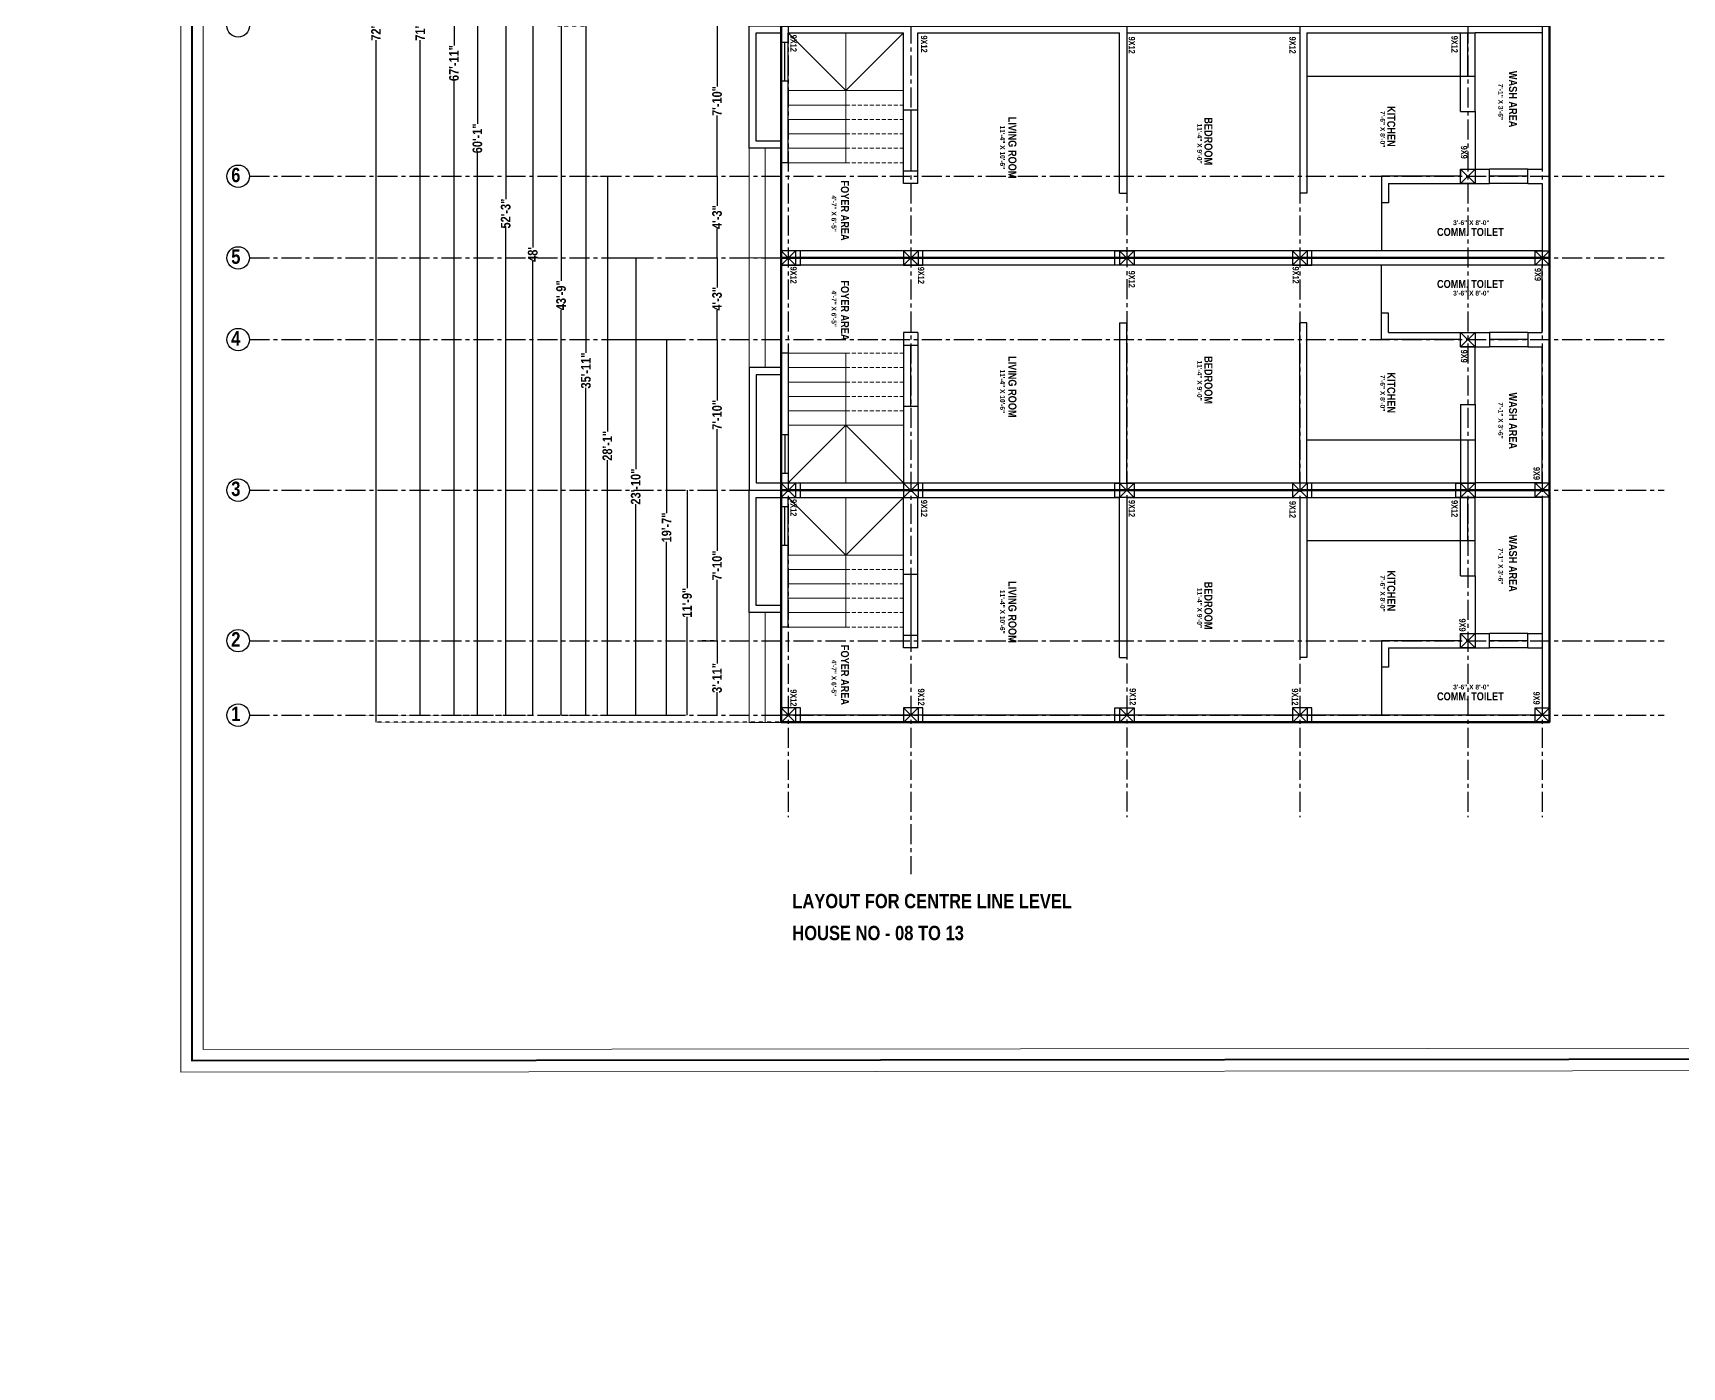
# Model space of a CAD drawing. Header units: inches. Extents: x 218041 to 238734, y -94371 to -86245.
# Drawn here: x 234453 to 235483, y -92865 to -92032 of the extents above; entities that cross this region are included whole.
import ezdxf

# ---------------------------------------------------------------- set-up
doc = ezdxf.new("R2010")
doc.units = ezdxf.units.IN
doc.header["$LTSCALE"] = 0.1
doc.header["$MEASUREMENT"] = 0
doc.header["$PDMODE"] = 35
doc.linetypes.add('CENTER', pattern=[2, 1.25, -0.25, 0.25, -0.25])
doc.linetypes.add('DASHED2', pattern=[0.375, 0.25, -0.125])
doc.layers.add('dimension', color=5, linetype='Continuous')
doc.layers.add('TEXT', color=250, linetype='Continuous')
doc.layers.add('my wall', color=7, linetype='Continuous', lineweight=20)
doc.layers.add('Wall', color=250, linetype='Continuous', lineweight=30)
doc.styles.get("Standard").update_dxf_attribs({"font": 'swisscb.ttf'})
doc.dimstyles.get("Standard").update_dxf_attribs({"dimtxt": 7, "dimasz": 7, "dimexe": 7, "dimexo": 7, "dimgap": 2, "dimtad": 0, "dimzin": 0, "dimdsep": 46, "dimlunit": 4, "dimtxsty": 'Standard', "dimblk": 'OBLIQUE', "dimcen": 0.09, "dimclrd": 256, "dimclre": 256, "dimclrt": 256, "dimadec": 1, "dimazin": 0, "dimtfac": 1, "dimtofl": 0, "dimtmove": 0, "dimatfit": 3, "dimldrblk": 'OBLIQUE', "dimfxl": 0, "dimfrac": 1, "dimtolj": 1, "dimtzin": 0, "dimlwd": 0, "dimlwe": 0, "dimarcsym": 0})

# ---------------------------------------------------------------- blocks, each defined once
blk = doc.blocks.new('SAFSF')
at = {"color": 1, "lineweight": 50}
for p, q in [((237504, -91586.5), (237024, -91586.5)), ((237504, -91737), (237024, -91737)), ((237504, -91882), (237024, -91882)), ((237504, -92027), (237024.6, -92027)), ((237504, -92172), (237024, -92172)), ((237504, -92317), (237024, -92317))]:
    blk.add_line(p, q, dxfattribs=at)
at = {"layer": 'dimension', "color": 1, "lineweight": 50}
for p, q in [((237024, -91586.5), (237024, -91922.6)), ((237504, -91742.8), (237504, -91586.5)), ((237504, -91922.6), (237504, -91742.8)), ((237504, -91742.8), (237504, -91922.6)), ((237024, -91922.6), (237024, -92102.4)), ((237504, -92102.4), (237504, -91922.6)), ((237504, -91922.6), (237504, -92102.4)), ((237024, -92102.4), (237024, -92282.2)), ((237504, -92282.2), (237504, -92102.4)), ((237504, -92102.4), (237504, -92282.2)), ((237024, -92282.2), (237024, -92462)), ((237504, -92462), (237504, -92282.2)), ((237504, -92282.2), (237504, -92462)), ((237024, -92462), (237024, -92316.1)), ((237024, -92316.1), (237024, -92462)), ((237234.1, -92462), (237024, -92462)), ((237024, -92462), (237504, -92462)), ((237475.6, -92462), (237295.8, -92462)), ((237504, -92462), (237475.6, -92462))]:
    blk.add_line(p, q, dxfattribs=at)
blk = doc.blocks.new('ET3R21E2QE')
at = {"layer": 'Wall', "color": 1}
for p, q in [((241173.5, -87732.9), (241182.5, -87723.9)), ((241182.5, -87732.9), (241173.5, -87723.9)), ((241173.5, -87723.9), (241182.5, -87723.9))]:
    blk.add_line(p, q, dxfattribs=at)
blk.add_lwpolyline([(241173.5, -87732.9), (241182.5, -87732.9), (241182.5, -87720.9), (241173.5, -87720.9), (241173.5, -87732.9)], dxfattribs=at)
blk = doc.blocks.new('9 X 9')
at = {"layer": 'Wall', "color": 1}
for p, q in [((-6805.2, -3954.5), (-6796.2, -3963.5)), ((-6796.2, -3954.5), (-6805.2, -3963.5))]:
    blk.add_line(p, q, dxfattribs=at)
blk.add_lwpolyline([(-6805.2, -3954.5), (-6796.2, -3954.5), (-6796.2, -3963.5), (-6805.2, -3963.5), (-6805.2, -3954.5)], dxfattribs=at)
blk = doc.blocks.new('_ArchTick')
at = {"color": 0, "linetype": 'ByBlock', "const_width": 0.15}
blk.add_lwpolyline([(-0.5, -0.5), (0.5, 0.5)], dxfattribs=at)
blk = doc.blocks.new('*D557')
at = {"color": 5, "linetype": 'DASHED2', "transparency": 16777216}
for p, q in [((234868.2, -92411), (234880, -92411)), ((234868.2, -92457.5), (234880, -92457.5))]:
    blk.add_line(p, q, dxfattribs=at)
at = {"color": 5, "transparency": 16777216}
for p, q in [((234880, -92411), (234880, -92425.3)), ((234880, -92457.5), (234880, -92443.2))]:
    blk.add_line(p, q, dxfattribs=at)
at = {"layer": 'Defpoints', "color": 0, "lineweight": -3, "transparency": 16777216}
for p in [(234868.1, -92411), (234880, -92411), (234868.1, -92457.5)]:
    blk.add_point(p, dxfattribs=at)
at = {"color": 5, "transparency": 16777216, "xscale": 0.125, "yscale": 0.125, "zscale": 0.125}
for p, rotation in [((234880, -92411), 90), ((234880, -92457.5), 270)]:
    blk.add_blockref('_ArchTick', p, dxfattribs=dict(at, rotation=rotation))
at = {"color": 5, "lineweight": -3, "transparency": 16777216, "insert": (234880, -92434.3), "char_height": 6, "attachment_point": 5, "rotation": 90}
blk.add_mtext('\\A1;3\'-11"', dxfattribs=at)
blk = doc.blocks.new('*D558')
at = {"color": 5, "transparency": 16777216}
for p, q in [((234880, -92317), (234880, -92355)), ((234880, -92411), (234880, -92373))]:
    blk.add_line(p, q, dxfattribs=at)
at = {"color": 5, "linetype": 'DASHED2', "transparency": 16777216}
blk.add_line((234868.2, -92411), (234880, -92411), dxfattribs=at)
at = {"layer": 'Defpoints', "color": 0, "lineweight": -3, "transparency": 16777216}
for p in [(234880, -92317), (234880, -92317), (234868.1, -92411)]:
    blk.add_point(p, dxfattribs=at)
at = {"color": 5, "transparency": 16777216, "xscale": 0.125, "yscale": 0.125, "zscale": 0.125}
for p, rotation in [((234880, -92317), 90), ((234880, -92411), 270)]:
    blk.add_blockref('_ArchTick', p, dxfattribs=dict(at, rotation=rotation))
at = {"color": 5, "lineweight": -3, "transparency": 16777216, "insert": (234880, -92364), "char_height": 6, "attachment_point": 5, "rotation": 90}
blk.add_mtext('\\A1;7\'-10"', dxfattribs=at)
blk = doc.blocks.new('*D559')
at = {"color": 5, "transparency": 16777216}
for p, q in [((234880, -92223), (234880, -92261)), ((234880, -92317), (234880, -92279))]:
    blk.add_line(p, q, dxfattribs=at)
at = {"layer": 'Defpoints', "color": 0, "lineweight": -3, "transparency": 16777216}
for p in [(234880, -92223), (234880, -92223), (234880, -92317)]:
    blk.add_point(p, dxfattribs=at)
at = {"color": 5, "transparency": 16777216, "xscale": 0.125, "yscale": 0.125, "zscale": 0.125}
for p, rotation in [((234880, -92223), 90), ((234880, -92317), 270)]:
    blk.add_blockref('_ArchTick', p, dxfattribs=dict(at, rotation=rotation))
at = {"color": 5, "lineweight": -3, "transparency": 16777216, "insert": (234880, -92270), "char_height": 6, "attachment_point": 5, "rotation": 90}
blk.add_mtext('\\A1;7\'-10"', dxfattribs=at)
blk = doc.blocks.new('*D560')
at = {"color": 5, "transparency": 16777216}
for p, q in [((234880, -92172), (234880, -92190.5)), ((234880, -92223), (234880, -92204.5))]:
    blk.add_line(p, q, dxfattribs=at)
at = {"layer": 'Defpoints', "color": 0, "lineweight": -3, "transparency": 16777216}
for p in [(234880, -92172), (234880, -92172), (234880, -92223)]:
    blk.add_point(p, dxfattribs=at)
at = {"color": 5, "transparency": 16777216, "xscale": 0.125, "yscale": 0.125, "zscale": 0.125}
for p, rotation in [((234880, -92172), 90), ((234880, -92223), 270)]:
    blk.add_blockref('_ArchTick', p, dxfattribs=dict(at, rotation=rotation))
at = {"color": 5, "lineweight": -3, "transparency": 16777216, "insert": (234880, -92197.5), "char_height": 6, "attachment_point": 5, "rotation": 90}
blk.add_mtext('\\A1;4\'-3"', dxfattribs=at)
blk = doc.blocks.new('*D561')
at = {"color": 5, "transparency": 16777216}
for p, q in [((234880, -92121), (234880, -92139.5)), ((234880, -92172), (234880, -92153.5))]:
    blk.add_line(p, q, dxfattribs=at)
at = {"layer": 'Defpoints', "color": 0, "lineweight": -3, "transparency": 16777216}
for p in [(234880, -92121), (234880, -92121), (234880, -92172)]:
    blk.add_point(p, dxfattribs=at)
at = {"color": 5, "transparency": 16777216, "xscale": 0.125, "yscale": 0.125, "zscale": 0.125}
for p, rotation in [((234880, -92121), 90), ((234880, -92172), 270)]:
    blk.add_blockref('_ArchTick', p, dxfattribs=dict(at, rotation=rotation))
at = {"color": 5, "lineweight": -3, "transparency": 16777216, "insert": (234880, -92146.5), "char_height": 6, "attachment_point": 5, "rotation": 90}
blk.add_mtext('\\A1;4\'-3"', dxfattribs=at)
blk = doc.blocks.new('*D562')
at = {"color": 5, "transparency": 16777216}
for p, q in [((234880, -92027), (234880, -92065)), ((234880, -92121), (234880, -92083))]:
    blk.add_line(p, q, dxfattribs=at)
at = {"layer": 'Defpoints', "color": 0, "lineweight": -3, "transparency": 16777216}
for p in [(234880, -92027), (234880, -92027), (234880, -92121)]:
    blk.add_point(p, dxfattribs=at)
at = {"color": 5, "transparency": 16777216, "xscale": 0.125, "yscale": 0.125, "zscale": 0.125}
for p, rotation in [((234880, -92027), 90), ((234880, -92121), 270)]:
    blk.add_blockref('_ArchTick', p, dxfattribs=dict(at, rotation=rotation))
at = {"color": 5, "lineweight": -3, "transparency": 16777216, "insert": (234880, -92074), "char_height": 6, "attachment_point": 5, "rotation": 90}
blk.add_mtext('\\A1;7\'-10"', dxfattribs=at)
blk = doc.blocks.new('*D569')
at = {"color": 5, "transparency": 16777216}
for p, q in [((234861.3, -92317), (234861.3, -92378.3)), ((234861.3, -92457.5), (234861.3, -92396.2))]:
    blk.add_line(p, q, dxfattribs=at)
at = {"layer": 'Defpoints', "color": 0, "lineweight": -3, "transparency": 16777216}
for p in [(234861.3, -92317), (234861.3, -92317), (234861.3, -92457.5)]:
    blk.add_point(p, dxfattribs=at)
at = {"color": 5, "transparency": 16777216, "xscale": 0.125, "yscale": 0.125, "zscale": 0.125}
for p, rotation in [((234861.3, -92317), 90), ((234861.3, -92457.5), 270)]:
    blk.add_blockref('_ArchTick', p, dxfattribs=dict(at, rotation=rotation))
at = {"color": 5, "lineweight": -3, "transparency": 16777216, "insert": (234861.3, -92387.3), "char_height": 6, "attachment_point": 5, "rotation": 90}
blk.add_mtext('\\A1;11\'-9"', dxfattribs=at)
blk = doc.blocks.new('*D570')
at = {"color": 5, "linetype": 'DASHED2', "transparency": 16777216}
for p, q in [((234813, -92223), (234848.5, -92223)), ((234813, -92457.5), (234848.5, -92457.5))]:
    blk.add_line(p, q, dxfattribs=at)
at = {"color": 5, "transparency": 16777216}
for p, q in [((234848.5, -92223), (234848.5, -92331.3)), ((234848.5, -92457.5), (234848.5, -92349.2))]:
    blk.add_line(p, q, dxfattribs=at)
at = {"layer": 'Defpoints', "color": 0, "lineweight": -3, "transparency": 16777216}
for p in [(234812.9, -92223), (234848.5, -92223), (234812.9, -92457.5)]:
    blk.add_point(p, dxfattribs=at)
at = {"color": 5, "transparency": 16777216, "xscale": 0.125, "yscale": 0.125, "zscale": 0.125}
for p, rotation in [((234848.5, -92223), 90), ((234848.5, -92457.5), 270)]:
    blk.add_blockref('_ArchTick', p, dxfattribs=dict(at, rotation=rotation))
at = {"color": 5, "lineweight": -3, "transparency": 16777216, "insert": (234848.5, -92340.3), "char_height": 6, "attachment_point": 5, "rotation": 90}
blk.add_mtext('\\A1;19\'-7"', dxfattribs=at)
blk = doc.blocks.new('*D571')
at = {"color": 5, "linetype": 'DASHED2', "transparency": 16777216}
for p, q in [((234813, -92172), (234829.2, -92172)), ((234813, -92457.5), (234829.2, -92457.5))]:
    blk.add_line(p, q, dxfattribs=at)
at = {"color": 5, "transparency": 16777216}
for p, q in [((234829.2, -92172), (234829.2, -92303.8)), ((234829.2, -92457.5), (234829.2, -92325.7))]:
    blk.add_line(p, q, dxfattribs=at)
at = {"layer": 'Defpoints', "color": 0, "lineweight": -3, "transparency": 16777216}
for p in [(234812.9, -92172), (234829.2, -92172), (234812.9, -92457.5)]:
    blk.add_point(p, dxfattribs=at)
at = {"color": 5, "transparency": 16777216, "xscale": 0.125, "yscale": 0.125, "zscale": 0.125}
for p, rotation in [((234829.2, -92172), 90), ((234829.2, -92457.5), 270)]:
    blk.add_blockref('_ArchTick', p, dxfattribs=dict(at, rotation=rotation))
at = {"color": 5, "lineweight": -3, "transparency": 16777216, "insert": (234829.2, -92314.8), "char_height": 6, "attachment_point": 5, "rotation": 90}
blk.add_mtext('\\A1;23\'-10"', dxfattribs=at)
blk = doc.blocks.new('*D572')
at = {"color": 5, "linetype": 'DASHED2', "transparency": 16777216}
for p, q in [((234797.9, -92121), (234811.6, -92121)), ((234797.9, -92457.5), (234811.6, -92457.5))]:
    blk.add_line(p, q, dxfattribs=at)
at = {"color": 5, "transparency": 16777216}
for p, q in [((234811.5, -92121), (234811.5, -92280.3)), ((234811.5, -92457.5), (234811.5, -92298.2))]:
    blk.add_line(p, q, dxfattribs=at)
at = {"layer": 'Defpoints', "color": 0, "lineweight": -3, "transparency": 16777216}
for p in [(234797.9, -92121), (234811.5, -92121), (234797.9, -92457.5)]:
    blk.add_point(p, dxfattribs=at)
at = {"color": 5, "transparency": 16777216, "xscale": 0.125, "yscale": 0.125, "zscale": 0.125}
for p, rotation in [((234811.5, -92121), 90), ((234811.5, -92457.5), 270)]:
    blk.add_blockref('_ArchTick', p, dxfattribs=dict(at, rotation=rotation))
at = {"color": 5, "lineweight": -3, "transparency": 16777216, "insert": (234811.5, -92289.3), "char_height": 6, "attachment_point": 5, "rotation": 90}
blk.add_mtext('\\A1;28\'-1"', dxfattribs=at)
blk = doc.blocks.new('*D573')
at = {"color": 5, "linetype": 'DASHED2', "transparency": 16777216}
for p, q in [((234780.6, -92027), (234798.2, -92027)), ((234780.6, -92457.5), (234798.2, -92457.5))]:
    blk.add_line(p, q, dxfattribs=at)
at = {"color": 5, "transparency": 16777216}
for p, q in [((234798.1, -92027), (234798.1, -92231.3)), ((234798.1, -92457.5), (234798.1, -92253.2))]:
    blk.add_line(p, q, dxfattribs=at)
at = {"layer": 'Defpoints', "color": 0, "lineweight": -3, "transparency": 16777216}
for p in [(234780.5, -92027), (234798.1, -92027), (234780.5, -92457.5)]:
    blk.add_point(p, dxfattribs=at)
at = {"color": 5, "transparency": 16777216, "xscale": 0.125, "yscale": 0.125, "zscale": 0.125}
for p, rotation in [((234798.1, -92027), 90), ((234798.1, -92457.5), 270)]:
    blk.add_blockref('_ArchTick', p, dxfattribs=dict(at, rotation=rotation))
at = {"color": 5, "lineweight": -3, "transparency": 16777216, "insert": (234798.1, -92242.3), "char_height": 6, "attachment_point": 5, "rotation": 90}
blk.add_mtext('\\A1;35\'-11"', dxfattribs=at)
blk = doc.blocks.new('*D574')
at = {"color": 5, "linetype": 'DASHED2', "transparency": 16777216}
for p, q in [((234770.8, -91933), (234782.7, -91933)), ((234780.6, -92457.5), (234782.7, -92457.5))]:
    blk.add_line(p, q, dxfattribs=at)
at = {"color": 5, "transparency": 16777216}
for p, q in [((234782.6, -91933), (234782.6, -92186.2)), ((234782.6, -92457.5), (234782.6, -92204.3))]:
    blk.add_line(p, q, dxfattribs=at)
at = {"layer": 'Defpoints', "color": 0, "lineweight": -3, "transparency": 16777216}
for p in [(234770.7, -91933), (234782.6, -91933), (234780.5, -92457.5)]:
    blk.add_point(p, dxfattribs=at)
at = {"color": 5, "transparency": 16777216, "xscale": 0.125, "yscale": 0.125, "zscale": 0.125}
for p, rotation in [((234782.6, -91933), 90), ((234782.6, -92457.5), 270)]:
    blk.add_blockref('_ArchTick', p, dxfattribs=dict(at, rotation=rotation))
at = {"color": 5, "lineweight": -3, "transparency": 16777216, "insert": (234782.6, -92195.3), "char_height": 6, "attachment_point": 5, "rotation": 90}
blk.add_mtext('\\A1;43\'-9"', dxfattribs=at)
blk = doc.blocks.new('*D575')
at = {"color": 5, "linetype": 'DASHED2', "transparency": 16777216}
for p, q in [((234755.9, -91882), (234764.9, -91882)), ((234755.9, -92457.5), (234764.9, -92457.5))]:
    blk.add_line(p, q, dxfattribs=at)
at = {"color": 5, "transparency": 16777216}
for p, q in [((234764.9, -91882), (234764.9, -92165.4)), ((234764.9, -92457.5), (234764.9, -92174.1))]:
    blk.add_line(p, q, dxfattribs=at)
at = {"layer": 'Defpoints', "color": 0, "lineweight": -3, "transparency": 16777216}
for p in [(234755.9, -91882), (234764.9, -91882), (234755.9, -92457.5)]:
    blk.add_point(p, dxfattribs=at)
at = {"color": 5, "transparency": 16777216, "xscale": 0.125, "yscale": 0.125, "zscale": 0.125}
for p, rotation in [((234764.9, -91882), 90), ((234764.9, -92457.5), 270)]:
    blk.add_blockref('_ArchTick', p, dxfattribs=dict(at, rotation=rotation))
at = {"color": 5, "lineweight": -3, "transparency": 16777216, "insert": (234764.9, -92169.8), "char_height": 6, "attachment_point": 5, "rotation": 90}
blk.add_mtext("\\A1;48'", dxfattribs=at)
blk = doc.blocks.new('*D576')
at = {"color": 5, "linetype": 'DASHED2', "transparency": 16777216}
for p, q in [((234741.7, -91831), (234748, -91831)), ((234741.7, -92457.5), (234748, -92457.5))]:
    blk.add_line(p, q, dxfattribs=at)
at = {"color": 5, "transparency": 16777216}
for p, q in [((234748, -91831), (234748, -92135.3)), ((234748, -92457.5), (234748, -92153.2))]:
    blk.add_line(p, q, dxfattribs=at)
at = {"layer": 'Defpoints', "color": 0, "lineweight": -3, "transparency": 16777216}
for p in [(234741.7, -91831), (234748, -91831), (234741.7, -92457.5)]:
    blk.add_point(p, dxfattribs=at)
at = {"color": 5, "transparency": 16777216, "xscale": 0.125, "yscale": 0.125, "zscale": 0.125}
for p, rotation in [((234748, -91831), 90), ((234748, -92457.5), 270)]:
    blk.add_blockref('_ArchTick', p, dxfattribs=dict(at, rotation=rotation))
at = {"color": 5, "lineweight": -3, "transparency": 16777216, "insert": (234748, -92144.3), "char_height": 6, "attachment_point": 5, "rotation": 90}
blk.add_mtext('\\A1;52\'-3"', dxfattribs=at)
blk = doc.blocks.new('*D577')
at = {"color": 5, "linetype": 'DASHED2', "transparency": 16777216}
for p, q in [((234718.7, -91737), (234730.3, -91737)), ((234718.7, -92457.5), (234730.3, -92457.5))]:
    blk.add_line(p, q, dxfattribs=at)
at = {"color": 5, "transparency": 16777216}
for p, q in [((234730.3, -91737), (234730.3, -92088.3)), ((234730.3, -92457.5), (234730.3, -92106.2))]:
    blk.add_line(p, q, dxfattribs=at)
at = {"layer": 'Defpoints', "color": 0, "lineweight": -3, "transparency": 16777216}
for p in [(234718.7, -91737), (234730.3, -91737), (234718.7, -92457.5)]:
    blk.add_point(p, dxfattribs=at)
at = {"color": 5, "transparency": 16777216, "xscale": 0.125, "yscale": 0.125, "zscale": 0.125}
for p, rotation in [((234730.3, -91737), 90), ((234730.3, -92457.5), 270)]:
    blk.add_blockref('_ArchTick', p, dxfattribs=dict(at, rotation=rotation))
at = {"color": 5, "lineweight": -3, "transparency": 16777216, "insert": (234730.3, -92097.3), "char_height": 6, "attachment_point": 5, "rotation": 90}
blk.add_mtext('\\A1;60\'-1"', dxfattribs=at)
blk = doc.blocks.new('*D578')
at = {"color": 5, "linetype": 'DASHED2', "transparency": 16777216}
for p, q in [((234681.4, -91643), (234715.8, -91643)), ((234681.4, -92457.5), (234715.8, -92457.5))]:
    blk.add_line(p, q, dxfattribs=at)
at = {"color": 5, "transparency": 16777216}
for p, q in [((234715.7, -91643), (234715.7, -92039.3)), ((234715.7, -92457.5), (234715.7, -92061.2))]:
    blk.add_line(p, q, dxfattribs=at)
at = {"layer": 'Defpoints', "color": 0, "lineweight": -3, "transparency": 16777216}
for p in [(234681.3, -91643), (234715.7, -91643), (234681.3, -92457.5)]:
    blk.add_point(p, dxfattribs=at)
at = {"color": 5, "transparency": 16777216, "xscale": 0.125, "yscale": 0.125, "zscale": 0.125}
for p, rotation in [((234715.7, -91643), 90), ((234715.7, -92457.5), 270)]:
    blk.add_blockref('_ArchTick', p, dxfattribs=dict(at, rotation=rotation))
at = {"color": 5, "lineweight": -3, "transparency": 16777216, "insert": (234715.7, -92050.3), "char_height": 6, "attachment_point": 5, "rotation": 90}
blk.add_mtext('\\A1;67\'-11"', dxfattribs=at)
blk = doc.blocks.new('*D579')
at = {"color": 5, "linetype": 'DASHED2', "transparency": 16777216}
for p, q in [((234660.2, -91596.5), (234694.6, -91596.5)), ((234660.2, -92457.5), (234694.6, -92457.5))]:
    blk.add_line(p, q, dxfattribs=at)
at = {"color": 5, "transparency": 16777216}
for p, q in [((234694.6, -91596.5), (234694.6, -92018)), ((234694.6, -92457.5), (234694.6, -92036))]:
    blk.add_line(p, q, dxfattribs=at)
at = {"layer": 'Defpoints', "color": 0, "lineweight": -3, "transparency": 16777216}
for p in [(234660.2, -91596.5), (234694.6, -91596.5), (234660.2, -92457.5)]:
    blk.add_point(p, dxfattribs=at)
at = {"color": 5, "transparency": 16777216, "xscale": 0.125, "yscale": 0.125, "zscale": 0.125}
for p, rotation in [((234694.6, -91596.5), 90), ((234694.6, -92457.5), 270)]:
    blk.add_blockref('_ArchTick', p, dxfattribs=dict(at, rotation=rotation))
at = {"color": 5, "lineweight": -3, "transparency": 16777216, "insert": (234694.6, -92027), "char_height": 6, "attachment_point": 5, "rotation": 90}
blk.add_mtext('\\A1;71\'-9"', dxfattribs=at)
blk = doc.blocks.new('*D580')
at = {"color": 5, "linetype": 'DASHED2', "transparency": 16777216}
for p, q in [((234919.9, -91592), (234667, -91592)), ((234919.9, -92462), (234667, -92462))]:
    blk.add_line(p, q, dxfattribs=at)
at = {"color": 5, "transparency": 16777216}
for p, q in [((234667, -91592), (234667, -92018)), ((234667, -92462), (234667, -92036))]:
    blk.add_line(p, q, dxfattribs=at)
at = {"layer": 'Defpoints', "color": 0, "lineweight": -3, "transparency": 16777216}
for p in [(234920, -91592), (234667, -92462), (234920, -92462)]:
    blk.add_point(p, dxfattribs=at)
at = {"color": 5, "transparency": 16777216, "xscale": 0.125, "yscale": 0.125, "zscale": 0.125}
for p, rotation in [((234667, -91592), 90), ((234667, -92462), 270)]:
    blk.add_blockref('_ArchTick', p, dxfattribs=dict(at, rotation=rotation))
at = {"color": 5, "lineweight": -3, "transparency": 16777216, "insert": (234667, -92027), "char_height": 6, "attachment_point": 5, "rotation": 90}
blk.add_mtext('\\A1;72\'-6"', dxfattribs=at)

msp = doc.modelspace()

# ---------------------------------------------------------------- linework, layer by layer
at = {"color": 9}
for p, q in [((235344.486, -92058.504), (235344.486, -92031.504)), ((235348.986, -92058.504), (235348.986, -92031.504)), ((235353.486, -92058.504), (235353.486, -92031.504)), ((234919.986, -92037.504), (234919.986, -92061.504)), ((234922.236, -92061.504), (234922.236, -92037.504)), ((234924.486, -92061.504), (234924.486, -92037.504)), ((234996.486, -92117.504), (234996.486, -92079.504)), ((235000.986, -92079.504), (235000.986, -92117.504)), ((235005.486, -92117.504), (235005.486, -92079.504)), ((235386.486, -92116.504), (235362.486, -92116.504)), ((235386.486, -92121.004), (235362.486, -92121.004)), ((235386.486, -92125.504), (235362.486, -92125.504)), ((235386.486, -92218.504), (235362.486, -92218.504)), ((234996.486, -92226.504), (234996.486, -92264.504)), ((235000.986, -92264.504), (235000.986, -92226.504)), ((235005.486, -92226.504), (235005.486, -92264.504)), ((235386.486, -92223.004), (235362.486, -92223.004)), ((235386.486, -92227.504), (235362.486, -92227.504)), ((234919.986, -92306.504), (234919.986, -92282.504)), ((234922.236, -92282.504), (234922.236, -92306.504)), ((234924.486, -92282.504), (234924.486, -92306.504)), ((235344.486, -92285.504), (235344.486, -92312.504)), ((235348.986, -92285.504), (235348.986, -92312.504)), ((235353.486, -92285.504), (235353.486, -92312.504)), ((235344.486, -92348.504), (235344.486, -92321.504)), ((235348.986, -92348.504), (235348.986, -92321.504)), ((235353.486, -92348.504), (235353.486, -92321.504)), ((234919.986, -92327.504), (234919.986, -92351.504)), ((234922.236, -92351.504), (234922.236, -92327.504)), ((234924.486, -92351.504), (234924.486, -92327.504)), ((234996.486, -92407.504), (234996.486, -92369.504)), ((235000.986, -92369.504), (235000.986, -92407.504)), ((235005.486, -92407.504), (235005.486, -92369.504)), ((235386.486, -92406.504), (235362.486, -92406.504)), ((235386.486, -92411.004), (235362.486, -92411.004)), ((235386.486, -92415.504), (235362.486, -92415.504))]:
    msp.add_line(p, q, dxfattribs=at)
at = {"color": 9, "lineweight": -3}
for p, q in [((235248.486, -92058.504), (235344.486, -92058.504)), ((235353.486, -92080.504), (235353.486, -92116.504)), ((235294.986, -92137.504), (235294.986, -92167.504)), ((235294.986, -92206.504), (235294.986, -92176.504)), ((235353.486, -92263.504), (235353.486, -92227.504)), ((235248.486, -92285.504), (235344.486, -92285.504)), ((235248.486, -92348.504), (235344.486, -92348.504)), ((235353.486, -92370.504), (235353.486, -92406.504)), ((235294.986, -92427.504), (235294.986, -92457.504))]:
    msp.add_line(p, q, dxfattribs=at)
at = {"lineweight": 15, "ltscale": 0.1}
for points in [[(235849.114, -92679.155), (234545.105, -92680.375), (234545.105, -91413.599), (235849.114, -91412.379)], [(235835.137, -92665.178), (234559.083, -92666.398), (234559.083, -91427.576), (235835.137, -91426.356)]]:
    msp.add_lwpolyline(points, close=True, dxfattribs=at)
at = {"lineweight": 40, "ltscale": 0.1}
msp.add_lwpolyline([(235842.126, -92672.166), (234552.094, -92673.386), (234552.094, -91420.587), (235842.126, -91419.367)], close=True, dxfattribs=at)
at = {"color": 9, "lineweight": -3}
for points in [[(234919.986, -92103.504), (234899.986, -92103.504), (234899.986, -92027.004), (234919.986, -92027.004)], [(234919.986, -92099.004), (234904.486, -92099.004), (234904.486, -92031.504), (234919.986, -92031.504)], [(234919.986, -92240.504), (234899.986, -92240.504), (234899.986, -92317.004), (234919.986, -92317.004)], [(234919.986, -92245.004), (234904.486, -92245.004), (234904.486, -92312.504), (234919.986, -92312.504)], [(234919.986, -92393.504), (234899.986, -92393.504), (234899.986, -92317.004), (234919.986, -92317.004)], [(234919.986, -92389.004), (234904.486, -92389.004), (234904.486, -92321.504), (234919.986, -92321.504)]]:
    msp.add_lwpolyline(points, dxfattribs=at)
at = {"color": 3, "lineweight": 60}
msp.add_circle((236072.057, -91708.624), 2661.916, dxfattribs=at)
at = {"layer": 'my wall', "color": 9}
for p, q in [((234960.486, -92067.504), (234924.486, -92031.504)), ((234960.486, -92067.504), (234960.486, -92031.504)), ((234960.486, -92067.504), (234996.486, -92031.504)), ((234924.486, -92067.504), (234996.486, -92067.504)), ((234924.486, -92076.504), (234960.486, -92076.504)), ((234960.486, -92067.504), (234960.486, -92112.504)), ((234924.486, -92085.504), (234960.486, -92085.504)), ((234924.486, -92094.504), (234960.486, -92094.504)), ((234899.986, -92103.504), (234899.986, -92172.004)), ((234919.986, -92103.504), (234899.986, -92103.504)), ((234909.986, -92103.504), (234909.986, -92172.004)), ((234919.986, -92103.504), (234919.986, -92172.004)), ((234924.486, -92103.504), (234960.486, -92103.504)), ((234924.486, -92112.504), (234960.486, -92112.504)), ((234919.986, -92172.004), (234899.986, -92172.004)), ((234899.986, -92240.504), (234899.986, -92172.004)), ((234919.986, -92172.004), (234899.986, -92172.004)), ((234909.986, -92240.504), (234909.986, -92172.004)), ((234919.986, -92240.504), (234919.986, -92172.004)), ((234924.486, -92231.504), (234960.486, -92231.504)), ((234960.486, -92276.504), (234960.486, -92231.504)), ((234919.986, -92240.504), (234899.986, -92240.504)), ((234924.486, -92240.504), (234960.486, -92240.504)), ((234924.486, -92249.504), (234960.486, -92249.504)), ((234924.486, -92258.504), (234960.486, -92258.504)), ((234924.486, -92267.504), (234960.486, -92267.504)), ((234924.486, -92276.504), (234996.486, -92276.504)), ((234960.486, -92276.504), (234924.486, -92312.504)), ((234960.486, -92276.504), (234960.486, -92312.504)), ((234960.486, -92276.504), (234996.486, -92312.504)), ((234960.486, -92357.504), (234924.486, -92321.504)), ((234960.486, -92357.504), (234960.486, -92321.504)), ((234960.486, -92357.504), (234996.486, -92321.504)), ((234924.486, -92357.504), (234996.486, -92357.504)), ((234960.486, -92357.504), (234960.486, -92402.504)), ((234924.486, -92366.504), (234960.486, -92366.504)), ((234924.486, -92375.504), (234960.486, -92375.504)), ((234924.486, -92384.504), (234960.486, -92384.504)), ((234899.986, -92393.504), (234899.986, -92462.004)), ((234919.986, -92393.504), (234899.986, -92393.504)), ((234909.986, -92393.504), (234909.986, -92462.004)), ((234919.986, -92393.504), (234919.986, -92462.004)), ((234924.486, -92393.504), (234960.486, -92393.504)), ((234924.486, -92402.504), (234960.486, -92402.504)), ((234919.986, -92462.004), (234899.986, -92462.004))]:
    msp.add_line(p, q, dxfattribs=at)
at = {"layer": 'my wall', "color": 9, "linetype": 'DASHED2', "ltscale": 100}
for p, q in [((234960.486, -92076.504), (234996.486, -92076.504)), ((234960.486, -92085.504), (234996.486, -92085.504)), ((234960.486, -92094.504), (234996.486, -92094.504)), ((234960.486, -92103.504), (234996.486, -92103.504)), ((234960.486, -92112.504), (234996.486, -92112.504)), ((234960.486, -92231.504), (234996.486, -92231.504)), ((234960.486, -92240.504), (234996.486, -92240.504)), ((234960.486, -92249.504), (234996.486, -92249.504)), ((234960.486, -92258.504), (234996.486, -92258.504)), ((234960.486, -92267.504), (234996.486, -92267.504)), ((234960.486, -92366.504), (234996.486, -92366.504)), ((234960.486, -92375.504), (234996.486, -92375.504)), ((234960.486, -92384.504), (234996.486, -92384.504)), ((234960.486, -92393.504), (234996.486, -92393.504)), ((234960.486, -92402.504), (234996.486, -92402.504))]:
    msp.add_line(p, q, dxfattribs=at)
at = {"layer": 'Wall', "color": 5, "linetype": 'CENTER', "lineweight": -3, "ltscale": 100}
for p, q in [((234924.486, -91445.495), (234924.486, -92521.251)), ((235000.986, -91445.495), (235000.986, -92556.833)), ((235135.986, -91445.171), (235135.986, -92521.251)), ((235243.986, -91445.495), (235243.986, -92521.251)), ((235348.986, -91445.495), (235348.986, -92521.251)), ((235395.486, -91445.495), (235395.486, -92521.251)), ((234587.842, -92121.004), (235471.575, -92121.004)), ((234587.842, -92172.004), (235471.575, -92172.004)), ((234587.842, -92223.004), (235471.575, -92223.004)), ((234587.842, -92317.004), (235471.575, -92317.004)), ((234587.842, -92411.004), (235471.575, -92411.004)), ((234587.842, -92457.504), (235471.575, -92457.504))]:
    msp.add_line(p, q, dxfattribs=at)
at = {"layer": 'Wall', "color": 9, "lineweight": 30}
for p, q in [((234919.986, -92037.504), (234919.986, -92027.004)), ((234924.486, -92037.504), (234924.486, -92031.504)), ((234924.486, -92031.504), (234996.486, -92031.504)), ((234996.486, -92079.504), (234996.486, -92031.504)), ((235005.486, -92079.504), (235005.486, -92031.504)), ((235005.486, -92031.504), (235131.486, -92031.504)), ((235131.486, -92131.504), (235131.486, -92031.504)), ((235135.986, -92031.504), (235135.986, -92131.504)), ((235135.986, -92031.504), (235243.986, -92031.504)), ((235243.986, -92031.504), (235243.986, -92131.504)), ((235248.486, -92031.504), (235248.486, -92131.504)), ((235248.486, -92031.504), (235353.486, -92031.504)), ((235395.486, -92031.504), (235353.486, -92031.504)), ((235395.486, -92031.504), (235395.486, -92116.504)), ((235399.986, -92027.004), (235399.986, -92116.504)), ((234924.486, -92037.504), (234919.986, -92037.504)), ((234919.986, -92112.504), (234919.986, -92061.504)), ((234924.486, -92061.504), (234919.986, -92061.504)), ((234924.486, -92112.504), (234924.486, -92061.504)), ((235344.486, -92058.504), (235353.486, -92058.504)), ((235344.486, -92080.504), (235344.486, -92058.504)), ((235353.486, -92080.504), (235353.486, -92058.504)), ((234996.486, -92079.504), (235005.486, -92079.504)), ((235344.486, -92080.504), (235353.486, -92080.504)), ((234924.486, -92112.504), (234919.986, -92112.504)), ((234996.486, -92117.504), (235005.486, -92117.504)), ((234996.486, -92125.504), (234996.486, -92117.504)), ((235005.486, -92125.504), (235005.486, -92117.504)), ((235344.486, -92116.504), (235362.486, -92116.504)), ((235344.486, -92116.504), (235344.486, -92121.004)), ((235362.486, -92125.504), (235362.486, -92116.504)), ((235386.486, -92125.504), (235386.486, -92116.504)), ((235386.486, -92116.504), (235395.486, -92116.504)), ((235399.986, -92116.504), (235399.986, -92172.004)), ((235005.486, -92125.504), (234996.486, -92125.504)), ((235344.486, -92121.004), (235294.986, -92121.004)), ((235294.986, -92121.004), (235294.986, -92137.504)), ((235299.486, -92125.504), (235362.486, -92125.504)), ((235299.486, -92125.504), (235299.486, -92137.504)), ((235386.486, -92125.504), (235395.486, -92125.504)), ((235395.486, -92125.504), (235395.486, -92167.504)), ((235131.486, -92131.504), (235135.986, -92131.504)), ((235248.486, -92131.504), (235243.986, -92131.504)), ((235299.486, -92137.504), (235294.986, -92137.504)), ((234919.986, -92172.004), (234919.986, -92167.504)), ((235395.486, -92167.504), (234919.986, -92167.504)), ((234919.986, -92172.004), (235399.986, -92172.004)), ((235399.986, -92172.004), (234919.986, -92172.004)), ((234919.986, -92172.004), (234919.986, -92176.504)), ((234919.986, -92172.004), (235399.986, -92172.004)), ((235399.986, -92172.004), (234919.986, -92172.004)), ((235395.486, -92176.504), (234919.986, -92176.504)), ((235395.486, -92218.504), (235395.486, -92176.504)), ((235399.986, -92227.504), (235399.986, -92172.004)), ((235299.486, -92206.504), (235294.986, -92206.504)), ((235294.986, -92223.004), (235294.986, -92206.504)), ((235299.486, -92218.504), (235299.486, -92206.504)), ((234996.486, -92218.504), (234996.486, -92226.504)), ((235005.486, -92218.504), (234996.486, -92218.504)), ((235005.486, -92218.504), (235005.486, -92226.504)), ((235131.486, -92212.504), (235131.486, -92312.504)), ((235131.486, -92212.504), (235135.986, -92212.504)), ((235135.986, -92312.504), (235135.986, -92212.504)), ((235248.486, -92212.504), (235243.986, -92212.504)), ((235243.986, -92312.504), (235243.986, -92212.504)), ((235248.486, -92312.504), (235248.486, -92212.504)), ((235299.486, -92218.504), (235362.486, -92218.504)), ((235362.486, -92218.504), (235362.486, -92227.504)), ((235386.486, -92218.504), (235386.486, -92227.504)), ((235386.486, -92218.504), (235395.486, -92218.504)), ((234919.986, -92231.504), (234919.986, -92282.504)), ((234924.486, -92231.504), (234919.986, -92231.504)), ((234924.486, -92231.504), (234924.486, -92282.504)), ((234996.486, -92226.504), (235005.486, -92226.504)), ((235344.486, -92223.004), (235294.986, -92223.004)), ((235344.486, -92227.504), (235344.486, -92223.004)), ((235344.486, -92227.504), (235362.486, -92227.504)), ((235386.486, -92227.504), (235395.486, -92227.504)), ((235395.486, -92312.504), (235395.486, -92227.504)), ((235399.986, -92317.004), (235399.986, -92227.504)), ((234996.486, -92264.504), (235005.486, -92264.504)), ((234996.486, -92264.504), (234996.486, -92312.504)), ((235005.486, -92264.504), (235005.486, -92312.504)), ((235344.486, -92263.504), (235353.486, -92263.504)), ((235344.486, -92263.504), (235344.486, -92285.504)), ((235353.486, -92263.504), (235353.486, -92285.504)), ((234924.486, -92282.504), (234919.986, -92282.504)), ((235344.486, -92285.504), (235353.486, -92285.504)), ((234919.986, -92306.504), (234919.986, -92317.004)), ((234924.486, -92306.504), (234919.986, -92306.504)), ((234924.486, -92306.504), (234924.486, -92312.504)), ((234924.486, -92312.504), (234996.486, -92312.504)), ((235005.486, -92312.504), (235131.486, -92312.504)), ((235135.986, -92312.504), (235243.986, -92312.504)), ((235248.486, -92312.504), (235353.486, -92312.504)), ((235395.486, -92312.504), (235353.486, -92312.504)), ((234919.986, -92327.504), (234919.986, -92317.004)), ((234924.486, -92327.504), (234924.486, -92321.504)), ((234924.486, -92321.504), (234996.486, -92321.504)), ((234996.486, -92369.504), (234996.486, -92321.504)), ((235005.486, -92369.504), (235005.486, -92321.504)), ((235005.486, -92321.504), (235131.486, -92321.504)), ((235131.486, -92421.504), (235131.486, -92321.504)), ((235135.986, -92321.504), (235135.986, -92421.504)), ((235135.986, -92321.504), (235243.986, -92321.504)), ((235243.986, -92321.504), (235243.986, -92421.504)), ((235248.486, -92321.504), (235248.486, -92421.504)), ((235248.486, -92321.504), (235353.486, -92321.504)), ((235395.486, -92321.504), (235353.486, -92321.504)), ((235395.486, -92321.504), (235395.486, -92406.504)), ((235399.986, -92317.004), (235399.986, -92406.504)), ((234924.486, -92327.504), (234919.986, -92327.504)), ((234919.986, -92402.504), (234919.986, -92351.504)), ((234924.486, -92351.504), (234919.986, -92351.504)), ((234924.486, -92402.504), (234924.486, -92351.504)), ((235344.486, -92348.504), (235353.486, -92348.504)), ((235344.486, -92370.504), (235344.486, -92348.504)), ((235353.486, -92370.504), (235353.486, -92348.504)), ((234996.486, -92369.504), (235005.486, -92369.504)), ((235344.486, -92370.504), (235353.486, -92370.504)), ((234924.486, -92402.504), (234919.986, -92402.504)), ((235344.486, -92406.504), (235362.486, -92406.504)), ((235344.486, -92406.504), (235344.486, -92411.004)), ((235362.486, -92415.504), (235362.486, -92406.504)), ((235386.486, -92415.504), (235386.486, -92406.504)), ((235386.486, -92406.504), (235395.486, -92406.504)), ((235399.986, -92406.504), (235399.986, -92462.004)), ((234996.486, -92407.504), (235005.486, -92407.504)), ((234996.486, -92415.504), (234996.486, -92407.504)), ((235005.486, -92415.504), (234996.486, -92415.504)), ((235005.486, -92415.504), (235005.486, -92407.504)), ((235344.486, -92411.004), (235294.986, -92411.004)), ((235294.986, -92411.004), (235294.986, -92427.504)), ((235299.486, -92415.504), (235362.486, -92415.504)), ((235299.486, -92415.504), (235299.486, -92427.504)), ((235386.486, -92415.504), (235395.486, -92415.504)), ((235395.486, -92415.504), (235395.486, -92457.504)), ((235131.486, -92421.504), (235135.986, -92421.504)), ((235248.486, -92421.504), (235243.986, -92421.504)), ((235299.486, -92427.504), (235294.986, -92427.504)), ((234919.986, -92462.004), (234919.986, -92457.504)), ((235395.486, -92457.504), (234919.986, -92457.504)), ((234919.986, -92462.004), (235399.986, -92462.004)), ((235399.986, -92462.004), (234919.986, -92462.004))]:
    msp.add_line(p, q, dxfattribs=at)
at = {"layer": 'Wall', "color": 1, "lineweight": -3}
for centre in [(234580.836, -92027.004), (234580.836, -92121.004), (234580.836, -92172.004), (234580.836, -92223.004), (234580.836, -92317.004), (234580.836, -92411.004), (234580.836, -92457.504)]:
    msp.add_circle(centre, 7.006, dxfattribs=at)

# ---------------------------------------------------------------- block references
at = {"color": 3, "lineweight": -3}
msp.add_blockref('SAFSF', (-2103.988, 0), dxfattribs=at)
at = {"lineweight": -3, "rotation": 270}
for p in [(322652.924, 149005.951), (322729.424, 149005.951), (322972.424, 149005.951), (322652.924, 148860.951), (322729.424, 148860.951), (322972.424, 148860.951), (322652.924, 148720.451), (322729.424, 148720.451), (322972.424, 148720.451)]:
    msp.add_blockref('ET3R21E2QE', p, dxfattribs=at)
at = {"lineweight": -3, "xscale": -1, "rotation": 90}
for p in [(147407.548, 149005.951), (147407.548, 148860.951), (147620.548, 148860.951), (147407.548, 148720.451)]:
    msp.add_blockref('ET3R21E2QE', p, dxfattribs=at)
at = {"layer": 'Wall', "rotation": 270}
for p in [(239307.965, -98921.681), (239354.465, -98972.681), (239307.965, -99023.681), (239354.465, -99117.681), (239307.965, -99211.681), (239354.465, -99258.181)]:
    msp.add_blockref('9 X 9', p, dxfattribs=at)

# ---------------------------------------------------------------- texts
at = {"layer": 'TEXT', "ltscale": 1000}
for s, p in [('9X12', (234925.78, -92032.631)), ('9X12', (235007.347, -92033.059)), ('9X12', (235137.1, -92033.753)), ('9X12', (235237.527, -92033.752)), ('9X12', (235338.707, -92033.23)), ('9X9', (235344.634, -92101.919)), ('9X12', (234925.78, -92177.362)), ('9X12', (235005.459, -92177.526)), ('9X12', (235137.078, -92179.951)), ('9X12', (235239.486, -92177.362)), ('9X9', (235390.69, -92178.283)), ('9X9', (235344.634, -92229.283)), ('9X9', (235389.969, -92302.537)), ('9X12', (234925.78, -92322.631)), ('9X12', (235007.347, -92323.059)), ('9X12', (235137.1, -92323.112)), ('9X12', (235237.527, -92323.752)), ('9X12', (235338.707, -92323.23)), ('9X9', (235343.587, -92397.181)), ('9X12', (234925.78, -92441.403)), ('9X12', (235005.551, -92440.894)), ('9X12', (235137.649, -92440.69)), ('9X12', (235239.013, -92440.806)), ('9X9', (235389.915, -92442.829))]:
    msp.add_text(s, height=4, rotation=270, dxfattribs=at).set_placement(p)
at = {"layer": 'TEXT', "color": 9, "ltscale": 1000}
for s, height, p in [('WASH AREA', 5, (235374.687, -92055.165)), ('7\'-1" X 3\'-6"', 3, (235368.004, -92063.118)), ('LIVING ROOM', 5, (235062.006, -92083.852)), ('BEDROOM', 5, (235184.459, -92084.124)), ('7\'-6" X 8\'-0"', 3, (235294.274, -92080.171)), ('KITCHEN', 5, (235298.613, -92077.114)), ('11\'-4" X 10\'-6"', 3, (235056.807, -92089.291)), ('11\'-4" X 9\'-0"', 3, (235179.924, -92088.048)), ('FOYER AREA', 5, (234957.377, -92123.62)), ('4\'-7" X 6\'-5"', 3, (234951.51, -92132.924)), ('FOYER AREA', 5, (234957.377, -92186.025)), ('4\'-7" X 6\'-5"', 3, (234951.51, -92192.311)), ('11\'-4" X 10\'-6"', 3, (235056.807, -92241.612)), ('LIVING ROOM', 5, (235062.006, -92233.201)), ('11\'-4" X 9\'-0"', 3, (235179.924, -92236.096)), ('BEDROOM', 5, (235184.459, -92233.338)), ('7\'-6" X 8\'-0"', 3, (235294.274, -92245.037)), ('KITCHEN', 5, (235298.613, -92243.401)), ('7\'-1" X 3\'-6"', 3, (235368.004, -92262.09)), ('WASH AREA', 5, (235374.687, -92256.022)), ('WASH AREA', 5, (235374.687, -92345.165)), ('7\'-1" X 3\'-6"', 3, (235368.004, -92353.118)), ('LIVING ROOM', 5, (235062.006, -92373.852)), ('BEDROOM', 5, (235184.459, -92374.124)), ('7\'-6" X 8\'-0"', 3, (235294.274, -92370.171)), ('KITCHEN', 5, (235298.613, -92367.114)), ('11\'-4" X 10\'-6"', 3, (235056.807, -92379.291)), ('11\'-4" X 9\'-0"', 3, (235179.924, -92378.048)), ('FOYER AREA', 5, (234957.377, -92413.62)), ('4\'-7" X 6\'-5"', 3, (234951.51, -92422.924))]:
    msp.add_text(s, height=height, rotation=270, dxfattribs=at).set_placement(p)
at = {"layer": 'TEXT', "ltscale": 1000}
for s, p in [('6', (234576.532, -92124.677)), ('5', (234576.532, -92175.677)), ('4', (234576.532, -92226.677)), ('3', (234576.532, -92320.677)), ('2', (234576.532, -92414.677)), ('1', (234576.532, -92461.177))]:
    msp.add_text(s, height=9, dxfattribs=at).set_placement(p)
at = {"layer": 'TEXT', "color": 9, "ltscale": 1000}
for s, height, p in [('3\'-6" X 8\'-0"', 3, (235339.783, -92151.489)), ('COMM. TOILET', 5, (235329.727, -92158.275)), ('COMM. TOILET', 5, (235329.727, -92190.734)), ('3\'-6" X 8\'-0"', 3, (235339.783, -92195.482)), ('COMM. TOILET', 5, (235329.727, -92448.275)), ('3\'-6" X 8\'-0"', 3, (235339.783, -92441.489))]:
    msp.add_text(s, height=height, dxfattribs=at).set_placement(p)
at = {"layer": 'TEXT', "color": 1, "ltscale": 1000}
for s, p in [('LAYOUT FOR CENTRE LINE LEVEL', (234927.029, -92578.113)), ('HOUSE NO - 08 TO 13', (234927.029, -92598.071))]:
    msp.add_text(s, height=9, dxfattribs=at).set_placement(p)

# ---------------------------------------------------------------- dimensions: what is measured, and where the dimension line sits
at = {"color": 5, "lineweight": -3}
for base, p1, p2, picture, middle in [((234667.022, -92462.004), (234919.986, -91592.004), (234919.986, -92462.004), '*D580', (234667.022, -92027.004)), ((234694.555, -91596.504), (234660.178, -92457.504), (234660.178, -91596.504), '*D579', (234694.555, -92027.004)), ((234715.722057572, -91643.004124977), (234681.303378734, -92457.504124978), (234681.303378734, -91643.004124977), '*D578', (234715.722057572, -92050.254124978)), ((234730.263331911, -91737.004124977), (234718.670054113, -92457.504124978), (234718.670054113, -91737.004124977), '*D577', (234730.263331911, -92097.254124978)), ((234747.955782796, -91831.004124977), (234741.667752916, -92457.504124978), (234741.667752916, -91831.004124977), '*D576', (234747.955782796, -92144.254124978)), ((234764.880509509, -91882.004124977), (234755.881340108, -92457.504124978), (234755.881340108, -91882.004124977), '*D575', (234764.880509509, -92169.754124978)), ((234782.622427878, -91933.004124977), (234780.502313, -92457.504124978), (234770.748205514, -91933.004124977), '*D574', (234782.622427878, -92195.254124978)), ((234798.126571421, -92027.004124977), (234780.502313, -92457.504124978), (234780.502313, -92027.004124977), '*D573', (234798.126571421, -92242.254124977)), ((234879.961, -92027.004), (234879.961, -92121.004), (234879.961, -92027.004), '*D562', (234879.961, -92074.004)), ((234811.539735596, -92121.004124977), (234797.876788574, -92457.504124978), (234797.876788574, -92121.004124977), '*D572', (234811.539735596, -92289.254124978)), ((234879.961, -92121.004), (234879.961, -92172.004), (234879.961, -92121.004), '*D561', (234879.961, -92146.504)), ((234829.161688329, -92172.004124977), (234812.941034831, -92457.504124978), (234812.941034831, -92172.004124977), '*D571', (234829.161688329, -92314.754124978)), ((234879.961, -92172.004), (234879.961, -92223.004), (234879.961, -92172.004), '*D560', (234879.961, -92197.504)), ((234848.457570414, -92223.004124978), (234812.941034831, -92457.504124978), (234812.941034831, -92223.004124978), '*D570', (234848.457570414, -92340.254124978)), ((234879.961, -92223.004), (234879.961, -92317.004), (234879.961, -92223.004), '*D559', (234879.961, -92270.004)), ((234861.317020167, -92317.004124978), (234861.317020167, -92457.504124978), (234861.317020167, -92317.004124978), '*D569', (234861.317020167, -92387.254124978)), ((234879.961, -92317.004), (234868.092, -92411.004), (234879.961, -92317.004), '*D558', (234879.961, -92364.004)), ((234879.960951556, -92411.004124978), (234868.091620045, -92457.504124978), (234868.091620045, -92411.004124978), '*D557', (234879.960951556, -92434.254124978))]:
    dim = msp.add_linear_dim(base=base, p1=p1, p2=p2, angle=90, dimstyle='Standard', override={"dimscale": 0.25, "dimtxt": 24, "dimasz": 0.5, "dimexe": 0.25, "dimexo": 0.25, "dimgap": 0, "dimdec": 0, "dimblk": 'ArchTick', "dimcen": 0.04, "dimdle": 0.05, "dimclrd": 5, "dimclre": 5, "dimclrt": 5, "dimtdec": 0, "dimtmove": 1, "dimfxl": 0.18, "dimlwd": 65535, "dimlwe": 65535}, dxfattribs=at)
    dim.commit()
    dim.dimension.update_dxf_attribs({"geometry": picture, "text_midpoint": middle})

doc.saveas('drawing.dxf')
